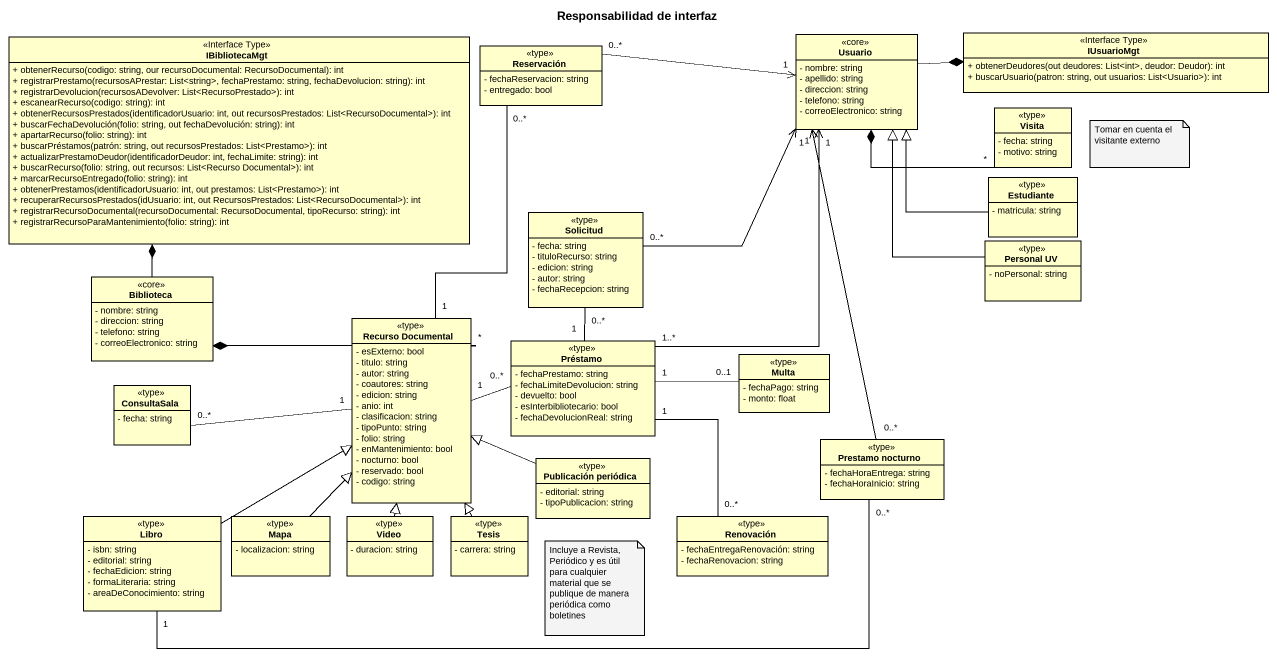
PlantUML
@startuml
title Responsabilidad de interfaz
hide circle
hide empty members
skinparam classAttributeIconSize 0
class IBibliotecaMgt <<Interface Type>> {
  + obtenerRecurso(codigo: string, our recursoDocumental: RecursoDocumental): int
  + registrarPrestamo(recursosAPrestar: List<string>, fechaPrestamo: string, fechaDevolucion: string): int
  + registrarDevolucion(recursosADevolver: List<RecursoPrestado>): int
  + escanearRecurso(codigo: string): int
  + obtenerRecursosPrestados(identificadorUsuario: int, out recursosPrestados: List<RecursoDocumental>): int
  + buscarFechaDevolución(folio: string, out fechaDevolución: string): int
  + apartarRecurso(folio: string): int
  + buscarPréstamos(patrón: string, out recursosPrestados: List<Prestamo>): int
  + actualizarPrestamoDeudor(identificadorDeudor: int, fechaLimite: string): int
  + buscarRecurso(folio: string, out recursos: List<Recurso Documental>): int
  + marcarRecursoEntregado(folio: string): int
  + obtenerPrestamos(identificadorUsuario: int, out prestamos: List<Prestamo>): int
  + recuperarRecursosPrestados(idUsuario: int, out RecursosPrestados: List<RecursoDocumental>): int
  + registrarRecursoDocumental(recursoDocumental: RecursoDocumental, tipoRecurso: string): int
  + registrarRecursoParaMantenimiento(folio: string): int
}
class Usuario <<core>> {
  - nombre: string
  - apellido: string
  - direccion: string
  - telefono: string
  - correoElectronico: string
}
class IUsuarioMgt <<Interface Type>> {
  + obtenerDeudores(out deudores: List<int>, deudor: Deudor): int
  + buscarUsuario(patron: string, out usuarios: List<Usuario>): int
}
class Reservación <<type>> {
  - fechaReservacion: string
  - entregado: bool
}
class Visita <<type>> {
  - fecha: string
  - motivo: string
}
class Estudiante <<type>> {
  - matricula: string
}
class Solicitud <<type>> {
  - fecha: string
  - tituloRecurso: string
  - edicion: string
  - autor: string
  - fechaRecepcion: string
}
class "Personal UV" as Personal_UV <<type>> {
  - noPersonal: string
}
class Biblioteca <<core>> {
  - nombre: string
  - direccion: string
  - telefono: string
  - correoElectronico: string
}
class "Recurso Documental" as Recurso_Documental <<type>> {
  - esExterno: bool
  - titulo: string
  - autor: string
  - coautores: string
  - edicion: string
  - anio: int
  - clasificacion: string
  - tipoPunto: string
  - folio: string
  - enMantenimiento: bool
  - nocturno: bool
  - reservado: bool
  - codigo: string
}
class Préstamo <<type>> {
  - fechaPrestamo: string
  - fechaLimiteDevolucion: string
  - devuelto: bool
  - esInterbibliotecario: bool
  - fechaDevolucionReal: string
}
class ConsultaSala <<type>> {
  - fecha: string
}
class Multa <<type>> {
  - fechaPago: string
  - monto: float
}
class "Publicación periódica" as Publicación_periódica <<type>> {
  - editorial: string
  - tipoPublicacion: string
}
class "Prestamo nocturno" as Prestamo_nocturno <<type>> {
  - fechaHoraEntrega: string
  - fechaHoraInicio: string
}
class Libro <<type>> {
  - isbn: string
  - editorial: string
  - fechaEdicion: string
  - formaLiteraria: string
  - areaDeConocimiento: string
}
class Mapa <<type>> {
  - localizacion: string
}
class Video <<type>> {
  - duracion: string
}
class Tesis <<type>> {
  - carrera: string
}
class Renovación <<type>> {
  - fechaEntregaRenovación: string
  - fechaRenovacion: string
}
Usuario -right-* IUsuarioMgt
Usuario "1" <-left- "0..*" Reservación
Usuario "1" <-- "1..*" Préstamo
Reservación "0..*" -- "1" Recurso_Documental
Visita "*" -left-* Usuario
Estudiante -up-|> Usuario
Solicitud "0..*" -up-> "1" Usuario
Solicitud "0..*" -- "1" Préstamo
Personal_UV -up-|> Usuario
Biblioteca -up-* IBibliotecaMgt
Recurso_Documental "*" -left-* Biblioteca
Recurso_Documental "1" -right- "0..*" Préstamo
Recurso_Documental "1" -left- "0..*" ConsultaSala
Préstamo "1" -right- "0..1" Multa
Publicación_periódica -left-|> Recurso_Documental
Prestamo_nocturno "0..*" -up-> "1" Usuario
Libro -right-|> Recurso_Documental
Libro "1" -right- "0..*" Prestamo_nocturno
Mapa -up-|> Recurso_Documental
Video -up-|> Recurso_Documental
Tesis -up-|> Recurso_Documental
Renovación "0..*" -up- "1" Préstamo
note as N1
  Tomar en cuenta el visitante externo
end note
note as N2
  Incluye a Revista, Periódico y es útil para cualquier material que se publique de manera periódica como boletines
end note
@enduml
